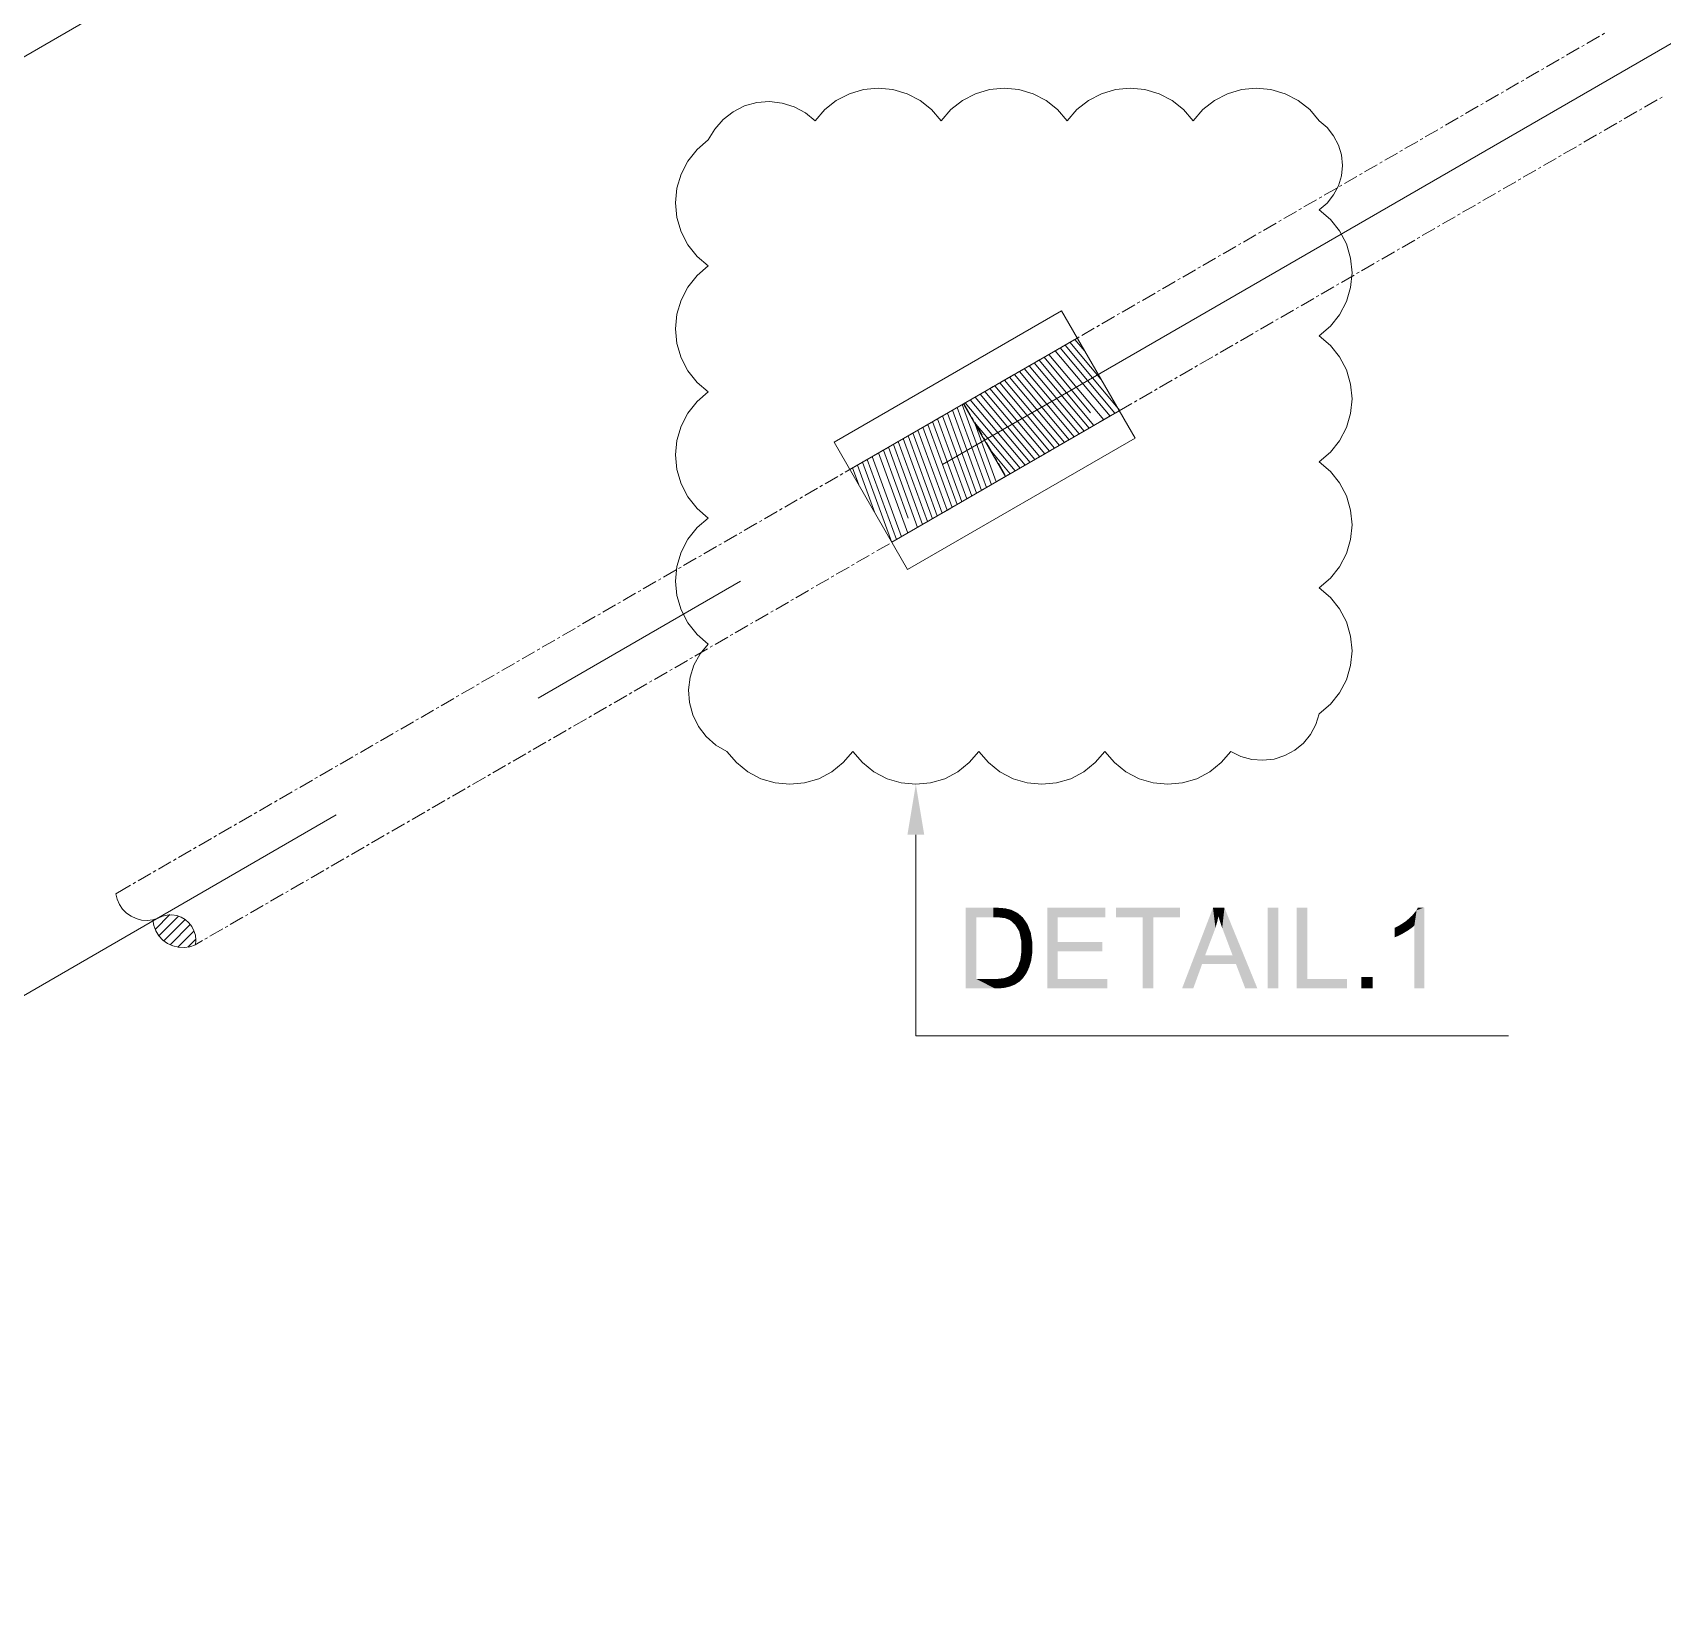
# Model space of a CAD drawing. Header units: millimetres. Extents: x 2 to 579, y 1 to 405.
# Drawn here: x 171.65 to 189.11, y 119.79 to 136.74 of the extents above; entities that cross this region are included whole.
import ezdxf

# ---------------------------------------------------------------- set-up
doc = ezdxf.new("R2010")
doc.units = ezdxf.units.MM
doc.linetypes.add('XKITLINE00', pattern=[0])
doc.layers.add('LinkedObject', color=7, linetype='Continuous', lineweight=0)

# ---------------------------------------------------------------- blocks, each defined once
blk = doc.blocks.new('*A4')
at = {"layer": 'LinkedObject'}
for color, points in [(6, [(181.201, 128.148), (181.021, 128.148), (181.111, 128.688)]), (7, [(181.645, 127.365), (181.759, 127.263), (181.645, 126.501)]), (7, [(181.941, 127.263), (181.645, 127.365), (181.942, 127.365)]), (7, [(181.759, 127.263), (181.645, 127.365), (181.941, 127.263)]), (7, [(181.942, 127.365), (181.992, 127.263), (181.941, 127.263)]), (7, [(181.993, 127.365), (181.992, 127.263), (181.942, 127.365)]), (7, [(181.993, 127.365), (182.066, 127.254), (181.992, 127.263)]), (7, [(182.07, 127.359), (182.066, 127.254), (181.993, 127.365)]), (7, [(182.096, 127.352), (182.066, 127.254), (182.07, 127.359)]), (7, [(182.096, 127.352), (182.089, 127.245), (182.066, 127.254)]), (7, [(182.089, 127.245), (182.096, 127.352), (182.12, 127.233)]), (7, [(182.196, 127.313), (182.096, 127.352), (182.133, 127.344)]), (7, [(182.223, 127.291), (182.096, 127.352), (182.196, 127.313)]), (7, [(182.174, 127.184), (182.096, 127.352), (182.223, 127.291)]), (7, [(182.12, 127.233), (182.096, 127.352), (182.174, 127.184)]), (7, [(182.223, 127.291), (182.197, 127.148), (182.174, 127.184)]), (7, [(182.257, 127.262), (182.197, 127.148), (182.223, 127.291)]), (7, [(182.632, 126.998), (182.518, 126.501), (182.518, 127.365)]), (7, [(182.632, 126.998), (182.518, 127.365), (182.632, 127.263)]), (7, [(183.142, 127.263), (182.518, 127.365), (183.142, 127.365)]), (7, [(182.632, 127.263), (182.518, 127.365), (183.142, 127.263)]), (7, [(183.256, 127.365), (183.54, 127.263), (183.256, 127.263)]), (7, [(183.654, 127.263), (183.54, 127.263), (183.256, 127.365)]), (7, [(183.654, 127.263), (183.256, 127.365), (183.94, 127.365)]), (7, [(183.654, 127.263), (183.94, 127.365), (183.94, 127.263)]), (7, [(184.294, 127.365), (184.306, 127.109), (183.963, 126.501)]), (7, [(184.306, 127.109), (184.294, 127.365), (184.321, 127.15)]), (7, [(184.321, 127.15), (184.294, 127.365), (184.344, 127.232)]), (7, [(184.344, 127.232), (184.294, 127.365), (184.352, 127.274)]), (7, [(184.417, 127.365), (184.352, 127.274), (184.294, 127.365)]), (7, [(184.352, 127.274), (184.417, 127.365), (184.363, 127.239)]), (7, [(184.363, 127.239), (184.417, 127.365), (184.393, 127.149)]), (7, [(184.393, 127.149), (184.417, 127.365), (184.414, 127.094)]), (7, [(184.414, 127.094), (184.417, 127.365), (184.504, 126.856)]), (7, [(184.504, 126.856), (184.417, 127.365), (184.54, 126.763)]), (7, [(184.54, 126.763), (184.417, 127.365), (184.77, 126.501)]), (7, [(184.995, 127.365), (184.881, 126.501), (184.881, 127.365)]), (7, [(184.995, 126.501), (184.881, 126.501), (184.995, 127.365)]), (7, [(185.306, 127.365), (185.192, 126.501), (185.192, 127.365)]), (7, [(185.306, 126.603), (185.192, 126.501), (185.306, 127.365)]), (7, [(186.476, 127.34), (186.452, 127.177), (186.429, 127.283)]), (7, [(186.452, 126.501), (186.476, 127.34), (186.559, 126.501)]), (7, [(186.452, 127.177), (186.476, 127.34), (186.452, 126.501)]), (7, [(186.559, 127.368), (186.476, 127.34), (186.49, 127.368)]), (7, [(186.559, 126.501), (186.476, 127.34), (186.559, 127.368)]), (7, [(181.645, 126.501), (181.759, 127.263), (181.759, 126.603)]), (7, [(182.308, 127.188), (182.197, 127.148), (182.257, 127.262)]), (7, [(182.197, 127.148), (182.308, 127.188), (182.219, 127.111)]), (7, [(182.219, 127.111), (182.308, 127.188), (182.325, 127.143)]), (7, [(182.325, 127.143), (182.241, 127.007), (182.219, 127.111)]), (7, [(182.342, 127.098), (182.241, 127.007), (182.325, 127.143)]), (7, [(183.54, 126.501), (183.654, 127.263), (183.654, 126.501)]), (7, [(183.54, 127.263), (183.654, 127.263), (183.54, 126.501)]), (7, [(186.285, 127.172), (186.321, 127.085), (186.241, 127.151)]), (7, [(186.241, 127.151), (186.321, 127.085), (186.241, 127.049)]), (7, [(186.383, 127.122), (186.285, 127.172), (186.363, 127.223)]), (7, [(186.321, 127.085), (186.285, 127.172), (186.352, 127.104)]), (7, [(186.352, 127.104), (186.285, 127.172), (186.383, 127.122)]), (7, [(186.396, 127.253), (186.452, 127.177), (186.363, 127.223)]), (7, [(186.363, 127.223), (186.452, 127.177), (186.383, 127.122)]), (7, [(186.383, 127.122), (186.452, 127.177), (186.433, 127.158)]), (7, [(186.452, 127.177), (186.396, 127.253), (186.429, 127.283)]), (7, [(182.359, 126.995), (182.241, 127.007), (182.342, 127.098)]), (7, [(182.359, 126.938), (182.241, 127.007), (182.359, 126.995)]), (7, [(182.241, 127.007), (182.359, 126.938), (182.241, 126.939)]), (7, [(182.359, 126.938), (182.241, 126.89), (182.241, 126.939)]), (7, [(182.359, 126.888), (182.241, 126.89), (182.359, 126.938)]), (7, [(182.632, 126.897), (182.518, 126.501), (182.632, 126.998)]), (7, [(183.11, 126.897), (182.632, 126.998), (183.11, 126.998)]), (7, [(182.632, 126.897), (182.632, 126.998), (183.11, 126.897)]), (7, [(183.963, 126.501), (184.306, 127.109), (184.21, 126.856)]), (7, [(186.241, 127.049), (186.321, 127.085), (186.265, 127.058)]), (7, [(182.175, 126.684), (182.336, 126.763), (182.277, 126.637)]), (7, [(182.207, 126.738), (182.336, 126.763), (182.175, 126.684)]), (7, [(182.218, 126.773), (182.336, 126.763), (182.207, 126.738)]), (7, [(182.336, 126.763), (182.218, 126.773), (182.23, 126.807)]), (7, [(182.241, 126.89), (182.359, 126.888), (182.23, 126.807)]), (7, [(182.23, 126.807), (182.359, 126.888), (182.336, 126.763)]), (7, [(182.277, 126.637), (182.336, 126.763), (182.295, 126.662)]), (7, [(182.295, 126.662), (182.336, 126.763), (182.324, 126.725)]), (7, [(182.336, 126.763), (182.359, 126.888), (182.347, 126.801)]), (7, [(182.632, 126.603), (182.518, 126.501), (182.632, 126.897)]), (7, [(184.178, 126.763), (183.963, 126.501), (184.21, 126.856)]), (7, [(183.963, 126.501), (184.178, 126.763), (184.083, 126.501)]), (7, [(184.21, 126.856), (184.54, 126.763), (184.178, 126.763)]), (7, [(184.504, 126.856), (184.54, 126.763), (184.21, 126.856)]), (7, [(184.54, 126.763), (184.77, 126.501), (184.64, 126.501)]), (7, [(181.759, 126.603), (181.957, 126.501), (181.645, 126.501)]), (7, [(181.944, 126.603), (181.957, 126.501), (181.759, 126.603)]), (7, [(181.944, 126.603), (181.996, 126.501), (181.957, 126.501)]), (7, [(181.986, 126.603), (181.996, 126.501), (181.944, 126.603)]), (7, [(182.095, 126.516), (181.986, 126.603), (182.053, 126.611)]), (7, [(182.065, 126.508), (181.986, 126.603), (182.095, 126.516)]), (7, [(181.996, 126.501), (181.986, 126.603), (182.065, 126.508)]), (7, [(182.078, 126.619), (182.095, 126.516), (182.053, 126.611)]), (7, [(182.102, 126.627), (182.095, 126.516), (182.078, 126.619)]), (7, [(182.095, 126.516), (182.102, 126.627), (182.125, 126.523)]), (7, [(182.198, 126.559), (182.102, 126.627), (182.141, 126.649)]), (7, [(182.177, 126.545), (182.102, 126.627), (182.198, 126.559)]), (7, [(182.125, 126.523), (182.102, 126.627), (182.177, 126.545)]), (7, [(182.155, 126.663), (182.22, 126.573), (182.141, 126.649)]), (7, [(182.141, 126.649), (182.22, 126.573), (182.198, 126.559)]), (7, [(182.277, 126.637), (182.155, 126.663), (182.175, 126.684)]), (7, [(182.259, 126.612), (182.155, 126.663), (182.277, 126.637)]), (7, [(182.22, 126.573), (182.155, 126.663), (182.259, 126.612)]), (7, [(182.518, 126.501), (182.632, 126.603), (183.162, 126.501)]), (7, [(183.162, 126.501), (182.632, 126.603), (183.162, 126.603)]), (7, [(185.192, 126.501), (185.306, 126.603), (185.731, 126.501)]), (7, [(185.731, 126.501), (185.306, 126.603), (185.731, 126.603)]), (7, [(186.005, 126.622), (185.884, 126.501), (185.884, 126.622)]), (7, [(186.005, 126.501), (185.884, 126.501), (186.005, 126.622)])]:
    blk.add_hatch(color=color, dxfattribs=at).paths.add_polyline_path(points, flags=17)
at = {"layer": 'LinkedObject', "color": 6, "linetype": 'XKITLINE00', "lineweight": 0}
for p, q in [((150.578, 124.358), (191.971, 148.282)), ((181.395, 132.114), (196.217, 140.68)), ((177.066, 129.612), (179.231, 130.863)), ((160.081, 119.795), (174.902, 128.361)), ((181.111, 128.148), (181.111, 125.992)), ((181.111, 125.992), (187.459, 125.992))]:
    blk.add_line(p, q, dxfattribs=at)
at = {"layer": 'LinkedObject', "color": 9, "linetype": 'XKITLINE00', "lineweight": 0}
for p, q in [((188.462, 136.718), (188.489, 136.734)), ((188.083, 136.499), (188.218, 136.577)), ((188.245, 136.593), (188.272, 136.608)), ((188.299, 136.624), (188.435, 136.702)), ((187.867, 136.374), (188.002, 136.452)), ((188.029, 136.468), (188.056, 136.483)), ((187.434, 136.124), (187.569, 136.202)), ((187.596, 136.218), (187.623, 136.233)), ((187.65, 136.249), (187.785, 136.327)), ((187.812, 136.343), (187.839, 136.358)), ((187.217, 135.999), (187.352, 136.077)), ((187.38, 136.092), (187.407, 136.108)), ((188.917, 135.942), (189.053, 136.02)), ((189.08, 136.035), (189.107, 136.051)), ((186.947, 135.842), (186.974, 135.858)), ((187.001, 135.873), (187.136, 135.952)), ((187.163, 135.967), (187.19, 135.983)), ((188.701, 135.817), (188.836, 135.895)), ((188.863, 135.91), (188.89, 135.926)), ((186.568, 135.623), (186.703, 135.701)), ((186.73, 135.717), (186.757, 135.733)), ((186.784, 135.748), (186.92, 135.827)), ((188.43, 135.66), (188.457, 135.676)), ((188.484, 135.691), (188.62, 135.77)), ((188.647, 135.785), (188.674, 135.801)), ((186.351, 135.498), (186.487, 135.576)), ((186.514, 135.592), (186.541, 135.608)), ((188.051, 135.441), (188.187, 135.519)), ((188.214, 135.535), (188.241, 135.551)), ((188.268, 135.566), (188.403, 135.645)), ((185.918, 135.248), (186.054, 135.326)), ((186.081, 135.342), (186.108, 135.357)), ((186.135, 135.373), (186.27, 135.451)), ((186.297, 135.467), (186.324, 135.483)), ((187.835, 135.316), (187.97, 135.394)), ((187.997, 135.41), (188.024, 135.426)), ((185.702, 135.123), (185.837, 135.201)), ((185.864, 135.217), (185.891, 135.232)), ((187.402, 135.066), (187.537, 135.144)), ((187.564, 135.16), (187.592, 135.175)), ((187.619, 135.191), (187.754, 135.269)), ((187.781, 135.285), (187.808, 135.301)), ((185.431, 134.967), (185.459, 134.982)), ((185.486, 134.998), (185.621, 135.076)), ((185.648, 135.092), (185.675, 135.107)), ((187.186, 134.941), (187.321, 135.019)), ((187.348, 135.035), (187.375, 135.05)), ((185.053, 134.748), (185.188, 134.826)), ((185.215, 134.841), (185.242, 134.857)), ((185.269, 134.873), (185.404, 134.951)), ((186.915, 134.784), (186.942, 134.8)), ((186.969, 134.816), (187.105, 134.894)), ((187.132, 134.91), (187.159, 134.925)), ((184.836, 134.622), (184.972, 134.701)), ((184.999, 134.716), (185.026, 134.732)), ((186.536, 134.566), (186.672, 134.644)), ((186.699, 134.659), (186.726, 134.675)), ((186.753, 134.691), (186.888, 134.769)), ((184.403, 134.372), (184.539, 134.45)), ((184.566, 134.466), (184.593, 134.482)), ((184.62, 134.497), (184.755, 134.576)), ((184.782, 134.591), (184.809, 134.607)), ((186.32, 134.44), (186.455, 134.519)), ((186.482, 134.534), (186.509, 134.55)), ((184.187, 134.247), (184.322, 134.325)), ((184.349, 134.341), (184.376, 134.357)), ((186.049, 134.284), (186.076, 134.3)), ((186.103, 134.315), (186.239, 134.394)), ((186.266, 134.409), (186.293, 134.425)), ((183.916, 134.091), (183.943, 134.106)), ((183.97, 134.122), (184.106, 134.2)), ((184.133, 134.216), (184.16, 134.232)), ((185.671, 134.065), (185.806, 134.143)), ((185.833, 134.159), (185.86, 134.175)), ((185.887, 134.19), (186.022, 134.268)), ((183.538, 133.872), (183.673, 133.95)), ((183.7, 133.966), (183.727, 133.981)), ((183.754, 133.997), (183.889, 134.075)), ((185.4, 133.909), (185.427, 133.924)), ((185.454, 133.94), (185.589, 134.018)), ((185.616, 134.034), (185.643, 134.05)), ((183.321, 133.747), (183.456, 133.825)), ((183.483, 133.841), (183.51, 133.856)), ((185.021, 133.69), (185.156, 133.768)), ((185.184, 133.784), (185.211, 133.799)), ((185.238, 133.815), (185.373, 133.893)), ((182.888, 133.497), (183.023, 133.575)), ((183.051, 133.59), (183.078, 133.606)), ((183.105, 133.622), (183.24, 133.7)), ((183.267, 133.716), (183.294, 133.731)), ((184.805, 133.565), (184.94, 133.643)), ((184.967, 133.659), (184.994, 133.674)), ((182.672, 133.371), (182.807, 133.45)), ((182.834, 133.465), (182.861, 133.481)), ((184.534, 133.408), (184.561, 133.424)), ((184.588, 133.44), (184.724, 133.518)), ((184.751, 133.534), (184.778, 133.549)), ((182.401, 133.215), (182.428, 133.231)), ((182.455, 133.246), (182.591, 133.325)), ((182.618, 133.34), (182.645, 133.356)), ((184.155, 133.189), (184.291, 133.268)), ((184.318, 133.283), (184.345, 133.299)), ((184.372, 133.315), (184.507, 133.393)), ((182.022, 132.996), (182.158, 133.074)), ((182.185, 133.09), (182.212, 133.106)), ((182.239, 133.121), (182.374, 133.199)), ((183.885, 133.033), (183.912, 133.049)), ((183.939, 133.064), (184.074, 133.143)), ((184.101, 133.158), (184.128, 133.174)), ((181.865, 132.905), (181.941, 132.949)), ((181.968, 132.965), (181.995, 132.981)), ((183.506, 132.814), (183.641, 132.892)), ((183.668, 132.908), (183.695, 132.924)), ((183.722, 132.939), (183.858, 133.017)), ((181.697, 132.644), (181.626, 132.767)), ((183.29, 132.689), (183.425, 132.767)), ((183.452, 132.783), (183.479, 132.799)), ((181.221, 132.533), (181.378, 132.624)), ((181.729, 132.59), (181.713, 132.617)), ((181.823, 132.428), (181.744, 132.563)), ((183.019, 132.533), (183.046, 132.548)), ((183.073, 132.564), (183.208, 132.642)), ((183.235, 132.658), (183.263, 132.673)), ((180.788, 132.283), (180.923, 132.361)), ((180.95, 132.377), (180.977, 132.392)), ((181.004, 132.408), (181.14, 132.486)), ((181.167, 132.502), (181.194, 132.517)), ((181.854, 132.374), (181.838, 132.401)), ((182.64, 132.314), (182.776, 132.392)), ((182.803, 132.408), (182.83, 132.423)), ((182.857, 132.439), (182.992, 132.517)), ((180.571, 132.158), (180.707, 132.236)), ((180.734, 132.251), (180.761, 132.267)), ((181.948, 132.211), (181.869, 132.347)), ((181.979, 132.157), (181.963, 132.184)), ((182.424, 132.189), (182.559, 132.267)), ((182.586, 132.283), (182.613, 132.298)), ((180.301, 132.001), (180.328, 132.017)), ((180.355, 132.032), (180.49, 132.111)), ((180.517, 132.126), (180.544, 132.142)), ((181.991, 131.938), (182.126, 132.017)), ((182.066, 132.007), (181.995, 132.13)), ((182.153, 132.032), (182.18, 132.048)), ((182.207, 132.064), (182.343, 132.142)), ((182.37, 132.157), (182.397, 132.173)), ((179.922, 131.782), (180.057, 131.86)), ((180.084, 131.876), (180.111, 131.892)), ((180.139, 131.907), (180.274, 131.986)), ((181.774, 131.813), (181.91, 131.892)), ((181.937, 131.907), (181.964, 131.923)), ((179.706, 131.657), (179.841, 131.735)), ((179.868, 131.751), (179.895, 131.767)), ((181.504, 131.657), (181.531, 131.673)), ((181.558, 131.688), (181.693, 131.766)), ((181.72, 131.782), (181.747, 131.798)), ((179.273, 131.407), (179.408, 131.485)), ((179.435, 131.501), (179.462, 131.516)), ((179.489, 131.532), (179.624, 131.61)), ((179.652, 131.626), (179.679, 131.642)), ((181.125, 131.438), (181.26, 131.516)), ((181.287, 131.532), (181.314, 131.548)), ((181.342, 131.563), (181.477, 131.641)), ((179.056, 131.282), (179.192, 131.36)), ((179.219, 131.376), (179.246, 131.391)), ((180.909, 131.313), (181.044, 131.391)), ((181.071, 131.407), (181.098, 131.422)), ((178.786, 131.126), (178.813, 131.141)), ((178.84, 131.157), (178.975, 131.235)), ((179.002, 131.251), (179.029, 131.266)), ((180.476, 131.063), (180.611, 131.141)), ((180.638, 131.157), (180.665, 131.172)), ((180.692, 131.188), (180.827, 131.266)), ((180.855, 131.282), (180.882, 131.297)), ((178.407, 130.907), (178.542, 130.985)), ((178.569, 131), (178.596, 131.016)), ((178.623, 131.032), (178.759, 131.11)), ((180.259, 130.938), (180.395, 131.016)), ((180.422, 131.032), (180.449, 131.047)), ((178.19, 130.781), (178.326, 130.86)), ((178.353, 130.875), (178.38, 130.891)), ((179.989, 130.781), (180.016, 130.797)), ((180.043, 130.813), (180.178, 130.891)), ((180.205, 130.906), (180.232, 130.922)), ((177.758, 130.531), (177.893, 130.609)), ((177.92, 130.625), (177.947, 130.641)), ((177.974, 130.656), (178.109, 130.735)), ((178.136, 130.75), (178.163, 130.766)), ((179.61, 130.562), (179.745, 130.641)), ((179.772, 130.656), (179.799, 130.672)), ((179.826, 130.687), (179.962, 130.766)), ((177.541, 130.406), (177.676, 130.484)), ((177.703, 130.5), (177.731, 130.516)), ((179.394, 130.437), (179.529, 130.515)), ((179.556, 130.531), (179.583, 130.547)), ((177.271, 130.25), (177.298, 130.265)), ((177.325, 130.281), (177.46, 130.359)), ((177.487, 130.375), (177.514, 130.391)), ((178.961, 130.187), (179.096, 130.265)), ((179.123, 130.281), (179.15, 130.297)), ((179.177, 130.312), (179.312, 130.39)), ((179.339, 130.406), (179.366, 130.422)), ((176.892, 130.031), (177.027, 130.109)), ((177.054, 130.125), (177.081, 130.14)), ((177.108, 130.156), (177.244, 130.234)), ((178.744, 130.062), (178.879, 130.14)), ((178.907, 130.156), (178.934, 130.171)), ((176.675, 129.906), (176.811, 129.984)), ((176.838, 130), (176.865, 130.015)), ((178.474, 129.906), (178.501, 129.921)), ((178.528, 129.937), (178.663, 130.015)), ((178.69, 130.031), (178.717, 130.046)), ((176.242, 129.656), (176.378, 129.734)), ((176.405, 129.749), (176.432, 129.765)), ((176.459, 129.781), (176.594, 129.859)), ((176.621, 129.875), (176.648, 129.89)), ((178.095, 129.687), (178.23, 129.765)), ((178.257, 129.781), (178.284, 129.796)), ((178.311, 129.812), (178.447, 129.89)), ((176.026, 129.53), (176.161, 129.609)), ((176.188, 129.624), (176.215, 129.64)), ((177.878, 129.562), (178.014, 129.64)), ((178.041, 129.655), (178.068, 129.671)), ((175.755, 129.374), (175.782, 129.39)), ((175.81, 129.405), (175.945, 129.484)), ((175.972, 129.499), (175.999, 129.515)), ((177.445, 129.311), (177.581, 129.39)), ((177.608, 129.405), (177.635, 129.421)), ((177.662, 129.436), (177.797, 129.515)), ((177.824, 129.53), (177.851, 129.546)), ((175.377, 129.155), (175.512, 129.233)), ((175.539, 129.249), (175.566, 129.265)), ((175.593, 129.28), (175.728, 129.358)), ((177.229, 129.186), (177.364, 129.264)), ((177.391, 129.28), (177.418, 129.296)), ((175.16, 129.03), (175.295, 129.108)), ((175.323, 129.124), (175.35, 129.14)), ((176.958, 129.03), (176.986, 129.046)), ((177.013, 129.061), (177.148, 129.139)), ((177.175, 129.155), (177.202, 129.171)), ((174.727, 128.78), (174.863, 128.858)), ((174.89, 128.874), (174.917, 128.889)), ((174.944, 128.905), (175.079, 128.983)), ((175.106, 128.999), (175.133, 129.014)), ((176.58, 128.811), (176.715, 128.889)), ((176.742, 128.905), (176.769, 128.92)), ((176.796, 128.936), (176.931, 129.014)), ((174.511, 128.655), (174.646, 128.733)), ((174.673, 128.749), (174.7, 128.764)), ((176.363, 128.686), (176.499, 128.764)), ((176.526, 128.78), (176.553, 128.795)), ((174.24, 128.498), (174.267, 128.514)), ((174.294, 128.53), (174.43, 128.608)), ((174.457, 128.624), (174.484, 128.639)), ((175.93, 128.436), (176.066, 128.514)), ((176.093, 128.53), (176.12, 128.545)), ((176.147, 128.561), (176.282, 128.639)), ((176.309, 128.655), (176.336, 128.67)), ((173.862, 128.28), (173.997, 128.358)), ((174.024, 128.373), (174.051, 128.389)), ((174.078, 128.405), (174.213, 128.483)), ((175.714, 128.311), (175.849, 128.389)), ((175.876, 128.404), (175.903, 128.42)), ((173.645, 128.154), (173.78, 128.233)), ((173.807, 128.248), (173.834, 128.264)), ((175.443, 128.154), (175.47, 128.17)), ((175.497, 128.186), (175.633, 128.264)), ((175.66, 128.279), (175.687, 128.295)), ((173.374, 127.998), (173.402, 128.014)), ((173.429, 128.029), (173.564, 128.107)), ((173.591, 128.123), (173.618, 128.139)), ((175.065, 127.935), (175.2, 128.013)), ((175.227, 128.029), (175.254, 128.045)), ((175.281, 128.06), (175.416, 128.139)), ((172.996, 127.779), (173.131, 127.857)), ((173.158, 127.873), (173.185, 127.889)), ((173.212, 127.904), (173.347, 127.982)), ((174.848, 127.81), (174.983, 127.888)), ((175.01, 127.904), (175.037, 127.92)), ((172.725, 127.623), (172.752, 127.638)), ((172.779, 127.654), (172.915, 127.732)), ((172.942, 127.748), (172.969, 127.763)), ((174.415, 127.56), (174.55, 127.638)), ((174.578, 127.654), (174.605, 127.669)), ((174.632, 127.685), (174.767, 127.763)), ((174.794, 127.779), (174.821, 127.795)), ((172.541, 127.516), (172.698, 127.607)), ((174.199, 127.435), (174.334, 127.513)), ((174.361, 127.529), (174.388, 127.544)), ((173.928, 127.279), (173.955, 127.294)), ((173.982, 127.31), (174.118, 127.388)), ((174.145, 127.404), (174.172, 127.419)), ((173.549, 127.06), (173.685, 127.138)), ((173.712, 127.153), (173.739, 127.169)), ((173.766, 127.185), (173.901, 127.263)), ((173.39, 126.967), (173.468, 127.013)), ((173.495, 127.028), (173.522, 127.044))]:
    blk.add_line(p, q, dxfattribs=at)
at = {"layer": 'LinkedObject', "color": 2, "linetype": 'XKITLINE00', "lineweight": 0}
for p, q in [((180.399, 136.087), (180.259, 136.014)), ((180.551, 136.132), (180.399, 136.087)), ((180.708, 136.147), (180.551, 136.132)), ((180.865, 136.132), (180.708, 136.147)), ((181.017, 136.087), (180.865, 136.132)), ((181.157, 136.014), (181.017, 136.087)), ((181.749, 136.087), (181.609, 136.014)), ((181.901, 136.132), (181.749, 136.087)), ((182.058, 136.147), (181.901, 136.132)), ((182.215, 136.132), (182.058, 136.147)), ((182.367, 136.087), (182.215, 136.132)), ((182.507, 136.014), (182.367, 136.087)), ((183.099, 136.087), (182.959, 136.014)), ((183.251, 136.132), (183.099, 136.087)), ((183.408, 136.147), (183.251, 136.132)), ((183.565, 136.132), (183.408, 136.147)), ((183.717, 136.087), (183.565, 136.132)), ((183.857, 136.014), (183.717, 136.087)), ((184.449, 136.087), (184.309, 136.014)), ((184.601, 136.132), (184.449, 136.087)), ((184.758, 136.147), (184.601, 136.132)), ((184.915, 136.132), (184.758, 136.147)), ((185.067, 136.087), (184.915, 136.132)), ((185.207, 136.014), (185.067, 136.087)), ((179.154, 135.894), (179.046, 135.811)), ((179.276, 135.955), (179.154, 135.894)), ((179.407, 135.991), (179.276, 135.955)), ((179.543, 136.002), (179.407, 135.991)), ((179.678, 135.987), (179.543, 136.002)), ((179.808, 135.947), (179.678, 135.987)), ((179.928, 135.882), (179.808, 135.947)), ((180.033, 135.795), (179.928, 135.882)), ((180.135, 135.916), (180.033, 135.795)), ((180.259, 136.014), (180.135, 135.916)), ((181.28, 135.916), (181.157, 136.014)), ((181.383, 135.795), (181.28, 135.916)), ((181.485, 135.916), (181.383, 135.795)), ((181.609, 136.014), (181.485, 135.916)), ((182.63, 135.916), (182.507, 136.014)), ((182.733, 135.795), (182.63, 135.916)), ((182.835, 135.916), (182.733, 135.795)), ((182.959, 136.014), (182.835, 135.916)), ((183.98, 135.916), (183.857, 136.014)), ((184.083, 135.795), (183.98, 135.916)), ((184.185, 135.916), (184.083, 135.795)), ((184.309, 136.014), (184.185, 135.916)), ((185.33, 135.916), (185.207, 136.014)), ((185.433, 135.795), (185.33, 135.916)), ((178.956, 135.708), (178.887, 135.591)), ((179.046, 135.811), (178.956, 135.708)), ((180.033, 135.795), (180.033, 135.795)), ((181.383, 135.795), (181.383, 135.795)), ((182.733, 135.795), (182.733, 135.795)), ((184.083, 135.795), (184.083, 135.795)), ((185.518, 135.723), (185.433, 135.795)), ((185.587, 135.636), (185.518, 135.723)), ((178.887, 135.591), (178.767, 135.488)), ((178.887, 135.591), (178.887, 135.591)), ((185.638, 135.537), (185.587, 135.636)), ((185.67, 135.43), (185.638, 135.537)), ((178.669, 135.365), (178.596, 135.225)), ((178.767, 135.488), (178.669, 135.365)), ((185.681, 135.319), (185.67, 135.43)), ((185.67, 135.208), (185.681, 135.319)), ((178.596, 135.225), (178.551, 135.073)), ((185.638, 135.101), (185.67, 135.208)), ((178.551, 135.073), (178.536, 134.916)), ((185.518, 134.915), (185.587, 135.002)), ((185.587, 135.002), (185.638, 135.101)), ((178.536, 134.916), (178.551, 134.759)), ((185.433, 134.843), (185.518, 134.915)), ((185.553, 134.74), (185.433, 134.843)), ((185.433, 134.843), (185.433, 134.843)), ((178.551, 134.759), (178.596, 134.607)), ((185.651, 134.617), (185.553, 134.74)), ((178.596, 134.607), (178.669, 134.467)), ((178.669, 134.467), (178.767, 134.344)), ((185.724, 134.477), (185.651, 134.617)), ((185.769, 134.325), (185.724, 134.477)), ((178.767, 134.344), (178.887, 134.241)), ((185.784, 134.168), (185.769, 134.325)), ((178.767, 134.138), (178.669, 134.015)), ((178.887, 134.241), (178.767, 134.138)), ((178.887, 134.241), (178.887, 134.241)), ((185.769, 134.011), (185.784, 134.168)), ((178.669, 134.015), (178.596, 133.875)), ((185.724, 133.859), (185.769, 134.011)), ((178.596, 133.875), (178.551, 133.723)), ((185.651, 133.719), (185.724, 133.859)), ((178.551, 133.723), (178.536, 133.566)), ((185.433, 133.493), (185.553, 133.595)), ((185.553, 133.595), (185.651, 133.719)), ((178.536, 133.566), (178.551, 133.409)), ((178.551, 133.409), (178.596, 133.257)), ((185.553, 133.39), (185.433, 133.493)), ((185.433, 133.493), (185.433, 133.493)), ((178.596, 133.257), (178.669, 133.117)), ((185.651, 133.267), (185.553, 133.39)), ((185.724, 133.127), (185.651, 133.267)), ((178.669, 133.117), (178.767, 132.994)), ((185.769, 132.975), (185.724, 133.127)), ((178.767, 132.994), (178.887, 132.891)), ((178.887, 132.891), (178.767, 132.788)), ((178.887, 132.891), (178.887, 132.891)), ((185.784, 132.818), (185.769, 132.975)), ((178.767, 132.788), (178.669, 132.665)), ((185.769, 132.661), (185.784, 132.818)), ((178.596, 132.525), (178.551, 132.373)), ((178.669, 132.665), (178.596, 132.525)), ((185.724, 132.509), (185.769, 132.661)), ((178.551, 132.373), (178.536, 132.216)), ((185.553, 132.245), (185.651, 132.369)), ((185.651, 132.369), (185.724, 132.509)), ((178.536, 132.216), (178.551, 132.059)), ((185.433, 132.143), (185.553, 132.245)), ((178.551, 132.059), (178.596, 131.907)), ((185.553, 132.04), (185.433, 132.143)), ((185.433, 132.143), (185.433, 132.143)), ((185.651, 131.917), (185.553, 132.04)), ((178.596, 131.907), (178.669, 131.767)), ((185.724, 131.777), (185.651, 131.917)), ((178.669, 131.767), (178.767, 131.644)), ((185.769, 131.625), (185.724, 131.777)), ((178.767, 131.644), (178.887, 131.541)), ((178.887, 131.541), (178.767, 131.438)), ((178.887, 131.541), (178.887, 131.541)), ((185.784, 131.468), (185.769, 131.625)), ((178.669, 131.315), (178.596, 131.175)), ((178.767, 131.438), (178.669, 131.315)), ((185.724, 131.159), (185.769, 131.311)), ((185.769, 131.311), (185.784, 131.468)), ((178.596, 131.175), (178.551, 131.023)), ((185.651, 131.019), (185.724, 131.159)), ((178.551, 131.023), (178.536, 130.866)), ((185.553, 130.895), (185.651, 131.019)), ((178.536, 130.866), (178.551, 130.709)), ((185.433, 130.793), (185.553, 130.895)), ((185.553, 130.69), (185.433, 130.793)), ((185.433, 130.793), (185.433, 130.793)), ((178.551, 130.709), (178.596, 130.557)), ((185.651, 130.567), (185.553, 130.69)), ((178.596, 130.557), (178.669, 130.417)), ((185.724, 130.427), (185.651, 130.567)), ((178.669, 130.417), (178.767, 130.294)), ((178.767, 130.294), (178.887, 130.191)), ((185.769, 130.275), (185.724, 130.427)), ((185.784, 130.118), (185.769, 130.275)), ((178.8, 130.086), (178.734, 129.966)), ((178.887, 130.191), (178.8, 130.086)), ((178.887, 130.191), (178.887, 130.191)), ((185.769, 129.961), (185.784, 130.118)), ((178.734, 129.966), (178.693, 129.836)), ((185.724, 129.809), (185.769, 129.961)), ((178.693, 129.836), (178.677, 129.7)), ((185.651, 129.669), (185.724, 129.809)), ((178.677, 129.7), (178.687, 129.564)), ((178.687, 129.564), (178.723, 129.432)), ((185.553, 129.545), (185.651, 129.669)), ((178.723, 129.432), (178.784, 129.309)), ((185.397, 129.328), (185.433, 129.443)), ((185.433, 129.443), (185.553, 129.545)), ((185.433, 129.443), (185.433, 129.443)), ((178.784, 129.309), (178.866, 129.2)), ((185.263, 129.129), (185.339, 129.222)), ((185.339, 129.222), (185.397, 129.328)), ((178.866, 129.2), (178.968, 129.109)), ((178.968, 129.109), (179.086, 129.04)), ((179.086, 129.04), (179.086, 129.04)), ((179.086, 129.04), (179.189, 128.92)), ((180.333, 128.92), (180.436, 129.04)), ((180.436, 129.04), (180.436, 129.04)), ((180.436, 129.04), (180.539, 128.92)), ((181.683, 128.92), (181.786, 129.04)), ((181.786, 129.04), (181.786, 129.04)), ((181.786, 129.04), (181.889, 128.92)), ((183.033, 128.92), (183.136, 129.04)), ((183.136, 129.04), (183.136, 129.04)), ((183.136, 129.04), (183.239, 128.92)), ((184.383, 128.92), (184.486, 129.04)), ((184.486, 129.04), (184.486, 129.04)), ((184.486, 129.04), (184.594, 128.986)), ((185.064, 128.995), (185.17, 129.052)), ((185.17, 129.052), (185.263, 129.129)), ((179.189, 128.92), (179.312, 128.821)), ((180.21, 128.821), (180.333, 128.92)), ((180.539, 128.92), (180.662, 128.821)), ((181.56, 128.821), (181.683, 128.92)), ((181.889, 128.92), (182.012, 128.821)), ((182.91, 128.821), (183.033, 128.92)), ((183.239, 128.92), (183.362, 128.821)), ((184.26, 128.821), (184.383, 128.92)), ((184.594, 128.986), (184.71, 128.954)), ((184.71, 128.954), (184.83, 128.945)), ((184.83, 128.945), (184.95, 128.958)), ((184.95, 128.958), (185.064, 128.995)), ((179.312, 128.821), (179.452, 128.748)), ((179.452, 128.748), (179.604, 128.703)), ((179.604, 128.703), (179.761, 128.688)), ((179.761, 128.688), (179.918, 128.703)), ((179.918, 128.703), (180.07, 128.748)), ((180.07, 128.748), (180.21, 128.821)), ((180.662, 128.821), (180.802, 128.748)), ((180.802, 128.748), (180.954, 128.703)), ((180.954, 128.703), (181.111, 128.688)), ((181.111, 128.688), (181.268, 128.703)), ((181.268, 128.703), (181.42, 128.748)), ((181.42, 128.748), (181.56, 128.821)), ((182.012, 128.821), (182.152, 128.748)), ((182.152, 128.748), (182.304, 128.703)), ((182.304, 128.703), (182.461, 128.688)), ((182.461, 128.688), (182.618, 128.703)), ((182.618, 128.703), (182.77, 128.748)), ((182.77, 128.748), (182.91, 128.821)), ((183.362, 128.821), (183.502, 128.748)), ((183.502, 128.748), (183.654, 128.703)), ((183.654, 128.703), (183.811, 128.688)), ((183.811, 128.688), (183.968, 128.703)), ((183.968, 128.703), (184.12, 128.748)), ((184.12, 128.748), (184.26, 128.821))]:
    blk.add_line(p, q, dxfattribs=at)
at = {"layer": 'LinkedObject', "color": 4, "linetype": 'XKITLINE00', "lineweight": 0}
for p, q in [((180.235, 132.353), (182.671, 133.761)), ((183.459, 132.397), (182.671, 133.761)), ((182.839, 133.468), (180.404, 132.061)), ((181.622, 132.765), (182.072, 131.985)), ((183.29, 132.689), (180.854, 131.282)), ((181.023, 130.989), (180.235, 132.353)), ((181.023, 130.989), (183.459, 132.397))]:
    blk.add_line(p, q, dxfattribs=at)
at = {"layer": 'LinkedObject', "color": 1, "linetype": 'XKITLINE00', "lineweight": 0}
for p, q in [((182.762, 133.424), (183.093, 133.03)), ((182.815, 133.454), (182.92, 133.329)), ((182.431, 133.232), (183.019, 132.533)), ((182.431, 133.232), (183.019, 132.533)), ((182.484, 133.263), (182.983, 132.669)), ((182.537, 133.293), (183.124, 132.594)), ((182.604, 133.332), (183.192, 132.632)), ((182.657, 133.363), (183.244, 132.663)), ((182.709, 133.393), (183.297, 132.693)), ((182.115, 133.05), (182.703, 132.35)), ((182.168, 133.08), (182.755, 132.38)), ((182.22, 133.111), (182.808, 132.411)), ((182.273, 133.141), (182.861, 132.441)), ((182.326, 133.172), (182.913, 132.472)), ((182.378, 133.202), (182.966, 132.502)), ((181.851, 132.897), (182.439, 132.197)), ((181.904, 132.928), (182.492, 132.228)), ((181.957, 132.958), (182.544, 132.258)), ((182.009, 132.989), (182.597, 132.289)), ((182.062, 133.019), (182.65, 132.319)), ((181.555, 132.726), (181.868, 131.867)), ((181.608, 132.756), (181.921, 131.898)), ((181.64, 132.775), (182.228, 132.076)), ((181.693, 132.806), (182.281, 132.106)), ((181.746, 132.836), (182.334, 132.137)), ((181.799, 132.867), (182.386, 132.167)), ((181.239, 132.543), (181.552, 131.685)), ((181.291, 132.574), (181.604, 131.715)), ((181.344, 132.604), (181.657, 131.746)), ((181.397, 132.635), (181.71, 131.776)), ((181.449, 132.665), (181.762, 131.806)), ((181.502, 132.696), (181.815, 131.837)), ((181.748, 132.545), (181.973, 131.928)), ((181.753, 132.548), (182.175, 132.045)), ((180.922, 132.36), (181.235, 131.502)), ((180.975, 132.391), (181.288, 131.532)), ((181.028, 132.421), (181.341, 131.563)), ((181.08, 132.452), (181.393, 131.593)), ((181.133, 132.482), (181.446, 131.624)), ((181.186, 132.513), (181.499, 131.654)), ((180.644, 132.2), (180.957, 131.341)), ((180.711, 132.238), (181.024, 131.38)), ((180.764, 132.269), (181.03, 131.54)), ((180.817, 132.299), (181.13, 131.441)), ((180.817, 132.299), (181.13, 131.441)), ((180.87, 132.33), (181.183, 131.471)), ((181.926, 132.249), (182.123, 132.015)), ((180.433, 132.078), (180.5, 131.895)), ((180.486, 132.108), (180.673, 131.596)), ((180.539, 132.139), (180.852, 131.28)), ((180.591, 132.169), (180.904, 131.31)), ((173.12, 127.293), (172.96, 127.133)), ((173.213, 127.277), (173.001, 127.066)), ((173.283, 127.24), (173.055, 127.012)), ((173.338, 127.186), (173.123, 126.97)), ((173.376, 127.116), (173.205, 126.945)), ((173.393, 127.024), (173.313, 126.944))]:
    blk.add_line(p, q, dxfattribs=at)
at = {"layer": 'LinkedObject', "color": 3, "linetype": 'XKITLINE00', "lineweight": 0}
for p, q in [((172.541, 127.516), (172.554, 127.457)), ((172.554, 127.457), (172.578, 127.402)), ((172.578, 127.402), (172.612, 127.352)), ((172.612, 127.352), (172.654, 127.309)), ((172.654, 127.309), (172.703, 127.274)), ((173.09, 127.286), (173.041, 127.275)), ((173.141, 127.288), (173.09, 127.286)), ((173.192, 127.281), (173.141, 127.288)), ((172.703, 127.274), (172.758, 127.249)), ((172.758, 127.249), (172.816, 127.234)), ((172.816, 127.234), (172.876, 127.23)), ((172.876, 127.23), (172.936, 127.237)), ((172.936, 127.237), (172.994, 127.254)), ((172.936, 127.237), (172.946, 127.176)), ((172.946, 127.176), (172.969, 127.118)), ((172.969, 127.118), (173.001, 127.065)), ((173.041, 127.275), (172.994, 127.254)), ((173.24, 127.264), (173.192, 127.281)), ((173.284, 127.238), (173.24, 127.264)), ((173.322, 127.205), (173.284, 127.238)), ((173.354, 127.164), (173.322, 127.205)), ((173.377, 127.119), (173.354, 127.164)), ((173.392, 127.07), (173.377, 127.119)), ((173.001, 127.065), (173.044, 127.02)), ((173.044, 127.02), (173.094, 126.983)), ((173.094, 126.983), (173.15, 126.957)), ((173.15, 126.957), (173.21, 126.943)), ((173.21, 126.943), (173.272, 126.939)), ((173.272, 126.939), (173.334, 126.948)), ((173.334, 126.948), (173.392, 126.969)), ((173.397, 127.02), (173.392, 127.07)), ((173.392, 126.969), (173.397, 127.02))]:
    blk.add_line(p, q, dxfattribs=at)

msp = doc.modelspace()

# ---------------------------------------------------------------- block references
at = {"lineweight": 0}
msp.add_blockref('*A4', (0, 0), dxfattribs=at)

doc.saveas('drawing.dxf')
